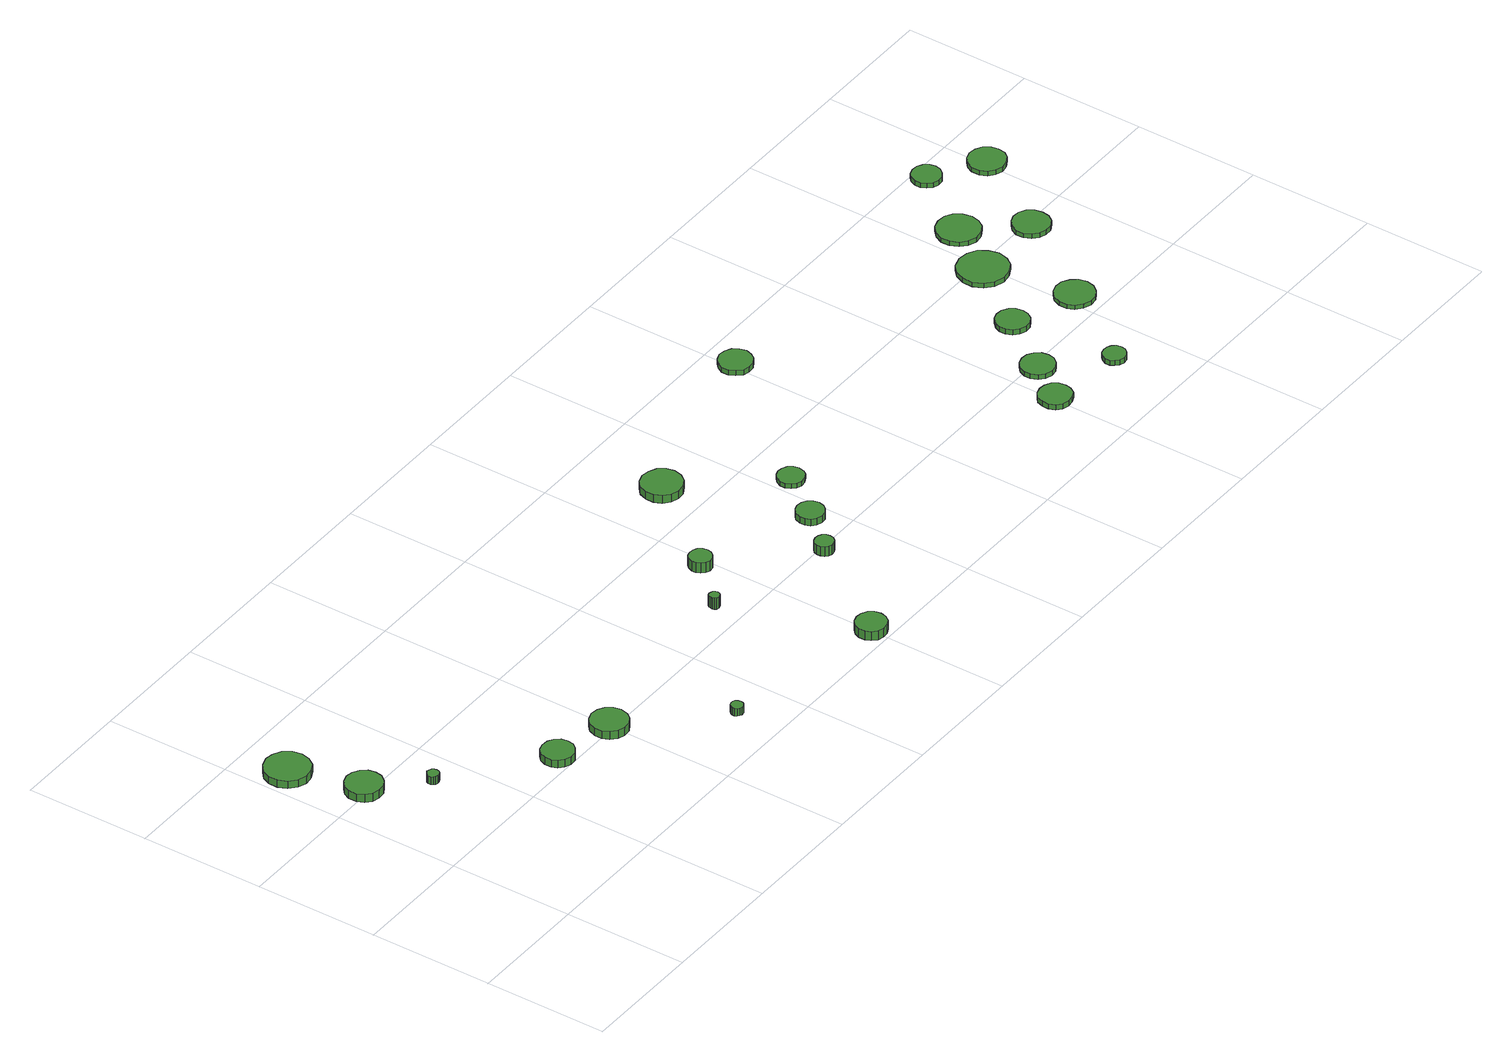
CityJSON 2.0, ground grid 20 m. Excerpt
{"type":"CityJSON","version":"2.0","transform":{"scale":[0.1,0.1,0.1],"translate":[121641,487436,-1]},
"CityObjects":{
"tree1":{"type":"SolitaryVegetationObject","attributes":{"function":"something"},"geometry":[{"type":"MultiSurface","lod":"1","boundaries":[[[0,1,2,3,4,5,6,7,8,9,10,11,12,13,14]],[[15,16,17,18,19,20,21,22,23,24,25,26,27,28,29]],[[0,29,28,1]],[[1,28,27,2]],[[2,27,26,3]],[[3,26,25,4]],[[4,25,24,5]],[[5,24,23,6]],[[6,23,22,7]],[[7,22,21,8]],[[8,21,20,9]],[[9,20,19,10]],[[10,19,18,11]],[[11,18,17,12]],[[12,17,16,13]],[[13,16,15,14]],[[14,15,29,0]]]}]},
"tree2":{"type":"SolitaryVegetationObject","attributes":{"function":"something"},"geometry":[{"type":"MultiSurface","lod":"1","boundaries":[[[30,31,32,33,34,35,36,37,38,39,40,41,42,43,44]],[[45,46,47,48,49,50,51,52,53,54,55,56,57,58,59]],[[30,59,58,31]],[[31,58,57,32]],[[32,57,56,33]],[[33,56,55,34]],[[34,55,54,35]],[[35,54,53,36]],[[36,53,52,37]],[[37,52,51,38]],[[38,51,50,39]],[[39,50,49,40]],[[40,49,48,41]],[[41,48,47,42]],[[42,47,46,43]],[[43,46,45,44]],[[44,45,59,30]]]}]},
"tree3":{"type":"SolitaryVegetationObject","attributes":{"function":"something"},"geometry":[{"type":"MultiSurface","lod":"1","boundaries":[[[60,61,62,63,64,65,66,67,68,69,70,71,72,73,74]],[[75,76,77,78,79,80,81,82,83,84,85,86,87,88,89]],[[60,89,88,61]],[[61,88,87,62]],[[62,87,86,63]],[[63,86,85,64]],[[64,85,84,65]],[[65,84,83,66]],[[66,83,82,67]],[[67,82,81,68]],[[68,81,80,69]],[[69,80,79,70]],[[70,79,78,71]],[[71,78,77,72]],[[72,77,76,73]],[[73,76,75,74]],[[74,75,89,60]]]}]},
"tree4":{"type":"SolitaryVegetationObject","attributes":{"function":"something"},"geometry":[{"type":"MultiSurface","lod":"1","boundaries":[[[90,91,92,93,94,95,96,97,98,99,100,101,102,103,104]],[[105,106,107,108,109,110,111,112,113,114,115,116,117,118,119]],[[90,119,118,91]],[[91,118,117,92]],[[92,117,116,93]],[[93,116,115,94]],[[94,115,114,95]],[[95,114,113,96]],[[96,113,112,97]],[[97,112,111,98]],[[98,111,110,99]],[[99,110,109,100]],[[100,109,108,101]],[[101,108,107,102]],[[102,107,106,103]],[[103,106,105,104]],[[104,105,119,90]]]}]},
"tree5":{"type":"SolitaryVegetationObject","attributes":{"function":"something"},"geometry":[{"type":"MultiSurface","lod":"1","boundaries":[[[120,121,122,123,124,125,126,127,128,129,130,131,132,133,134]],[[135,136,137,138,139,140,141,142,143,144,145,146,147,148,149]],[[120,149,148,121]],[[121,148,147,122]],[[122,147,146,123]],[[123,146,145,124]],[[124,145,144,125]],[[125,144,143,126]],[[126,143,142,127]],[[127,142,141,128]],[[128,141,140,129]],[[129,140,139,130]],[[130,139,138,131]],[[131,138,137,132]],[[132,137,136,133]],[[133,136,135,134]],[[134,135,149,120]]]}]},
"tree6":{"type":"SolitaryVegetationObject","attributes":{"function":"something"},"geometry":[{"type":"MultiSurface","lod":"1","boundaries":[[[150,151,152,153,154,155,156,157,158,159,160,161,162,163,164]],[[165,166,167,168,169,170,171,172,173,174,175,176,177,178,179]],[[150,179,178,151]],[[151,178,177,152]],[[152,177,176,153]],[[153,176,175,154]],[[154,175,174,155]],[[155,174,173,156]],[[156,173,172,157]],[[157,172,171,158]],[[158,171,170,159]],[[159,170,169,160]],[[160,169,168,161]],[[161,168,167,162]],[[162,167,166,163]],[[163,166,165,164]],[[164,165,179,150]]]}]},
"tree7":{"type":"SolitaryVegetationObject","attributes":{"function":"something"},"geometry":[{"type":"MultiSurface","lod":"1","boundaries":[[[180,181,182,183,184,185,186,187,188,189,190,191,192,193,194]],[[195,196,197,198,199,200,201,202,203,204,205,206,207,208,209]],[[180,209,208,181]],[[181,208,207,182]],[[182,207,206,183]],[[183,206,205,184]],[[184,205,204,185]],[[185,204,203,186]],[[186,203,202,187]],[[187,202,201,188]],[[188,201,200,189]],[[189,200,199,190]],[[190,199,198,191]],[[191,198,197,192]],[[192,197,196,193]],[[193,196,195,194]],[[194,195,209,180]]]}]},
"tree8":{"type":"SolitaryVegetationObject","attributes":{"function":"something"},"geometry":[{"type":"MultiSurface","lod":"1","boundaries":[[[210,211,212,213,214,215,216,217,218,219,220,221,222,223,224]],[[225,226,227,228,229,230,231,232,233,234,235,236,237,238,239]],[[210,239,238,211]],[[211,238,237,212]],[[212,237,236,213]],[[213,236,235,214]],[[214,235,234,215]],[[215,234,233,216]],[[216,233,232,217]],[[217,232,231,218]],[[218,231,230,219]],[[219,230,229,220]],[[220,229,228,221]],[[221,228,227,222]],[[222,227,226,223]],[[223,226,225,224]],[[224,225,239,210]]]}]},
"tree9":{"type":"SolitaryVegetationObject","attributes":{"function":"something"},"geometry":[{"type":"MultiSurface","lod":"1","boundaries":[[[240,241,242,243,244,245,246,247,248,249,250,251,252,253,254]],[[255,256,257,258,259,260,261,262,263,264,265,266,267,268,269]],[[240,269,268,241]],[[241,268,267,242]],[[242,267,266,243]],[[243,266,265,244]],[[244,265,264,245]],[[245,264,263,246]],[[246,263,262,247]],[[247,262,261,248]],[[248,261,260,249]],[[249,260,259,250]],[[250,259,258,251]],[[251,258,257,252]],[[252,257,256,253]],[[253,256,255,254]],[[254,255,269,240]]]}]},
"tree10":{"type":"SolitaryVegetationObject","attributes":{"function":"something"},"geometry":[{"type":"MultiSurface","lod":"1","boundaries":[[[270,271,272,273,274,275,276,277,278,279,280,281,282,283,284]],[[285,286,287,288,289,290,291,292,293,294,295,296,297,298,299]],[[270,299,298,271]],[[271,298,297,272]],[[272,297,296,273]],[[273,296,295,274]],[[274,295,294,275]],[[275,294,293,276]],[[276,293,292,277]],[[277,292,291,278]],[[278,291,290,279]],[[279,290,289,280]],[[280,289,288,281]],[[281,288,287,282]],[[282,287,286,283]],[[283,286,285,284]],[[284,285,299,270]]]}]},
"tree11":{"type":"SolitaryVegetationObject","attributes":{"function":"something"},"geometry":[{"type":"MultiSurface","lod":"1","boundaries":[[[300,301,302,303,304,305,306,307,308,309,310,311,312,313,314]],[[315,316,317,318,319,320,321,322,323,324,325,326,327,328,329]],[[300,329,328,301]],[[301,328,327,302]],[[302,327,326,303]],[[303,326,325,304]],[[304,325,324,305]],[[305,324,323,306]],[[306,323,322,307]],[[307,322,321,308]],[[308,321,320,309]],[[309,320,319,310]],[[310,319,318,311]],[[311,318,317,312]],[[312,317,316,313]],[[313,316,315,314]],[[314,315,329,300]]]}]},
"tree12":{"type":"SolitaryVegetationObject","attributes":{"function":"something"},"geometry":[{"type":"MultiSurface","lod":"1","boundaries":[[[330,331,332,333,334,335,336,337,338,339,340,341,342,343,344]],[[345,346,347,348,349,350,351,352,353,354,355,356,357,358,359]],[[330,359,358,331]],[[331,358,357,332]],[[332,357,356,333]],[[333,356,355,334]],[[334,355,354,335]],[[335,354,353,336]],[[336,353,352,337]],[[337,352,351,338]],[[338,351,350,339]],[[339,350,349,340]],[[340,349,348,341]],[[341,348,347,342]],[[342,347,346,343]],[[343,346,345,344]],[[344,345,359,330]]]}]},
"tree13":{"type":"SolitaryVegetationObject","attributes":{"function":"something"},"geometry":[{"type":"MultiSurface","lod":"1","boundaries":[[[360,361,362,363,364,365,366,367,368,369,370,371,372,373,374]],[[375,376,377,378,379,380,381,382,383,384,385,386,387,388,389]],[[360,389,388,361]],[[361,388,387,362]],[[362,387,386,363]],[[363,386,385,364]],[[364,385,384,365]],[[365,384,383,366]],[[366,383,382,367]],[[367,382,381,368]],[[368,381,380,369]],[[369,380,379,370]],[[370,379,378,371]],[[371,378,377,372]],[[372,377,376,373]],[[373,376,375,374]],[[374,375,389,360]]]}]},
"tree14":{"type":"SolitaryVegetationObject","attributes":{"function":"something"},"geometry":[{"type":"MultiSurface","lod":"1","boundaries":[[[390,391,392,393,394,395,396,397,398,399,400,401,402,403,404]],[[405,406,407,408,409,410,411,412,413,414,415,416,417,418,419]],[[390,419,418,391]],[[391,418,417,392]],[[392,417,416,393]],[[393,416,415,394]],[[394,415,414,395]],[[395,414,413,396]],[[396,413,412,397]],[[397,412,411,398]],[[398,411,410,399]],[[399,410,409,400]],[[400,409,408,401]],[[401,408,407,402]],[[402,407,406,403]],[[403,406,405,404]],[[404,405,419,390]]]}]},
"tree15":{"type":"SolitaryVegetationObject","attributes":{"function":"something"}},
"tree16":{"type":"SolitaryVegetationObject","attributes":{"function":"something"},"geometry":[{"type":"MultiSurface","lod":"1","boundaries":[[[420,421,422,423,424,425,426,427,428,429,430,431,432,433,434]],[[435,436,437,438,439,440,441,442,443,444,445,446,447,448,449]],[[420,449,448,421]],[[421,448,447,422]],[[422,447,446,423]],[[423,446,445,424]],[[424,445,444,425]],[[425,444,443,426]],[[426,443,442,427]],[[427,442,441,428]],[[428,441,440,429]],[[429,440,439,430]],[[430,439,438,431]],[[431,438,437,432]],[[432,437,436,433]],[[433,436,435,434]],[[434,435,449,420]]]}]},
"tree17":{"type":"SolitaryVegetationObject","attributes":{"function":"something"},"geometry":[{"type":"MultiSurface","lod":"1","boundaries":[[[450,451,452,453,454,455,456,457,458,459,460,461,462,463,464]],[[465,466,467,468,469,470,471,472,473,474,475,476,477,478,479]],[[450,479,478,451]],[[451,478,477,452]],[[452,477,476,453]],[[453,476,475,454]],[[454,475,474,455]],[[455,474,473,456]],[[456,473,472,457]],[[457,472,471,458]],[[458,471,470,459]],[[459,470,469,460]],[[460,469,468,461]],[[461,468,467,462]],[[462,467,466,463]],[[463,466,465,464]],[[464,465,479,450]]]}]},
"tree18":{"type":"SolitaryVegetationObject","attributes":{"function":"something"},"geometry":[{"type":"MultiSurface","lod":"1","boundaries":[[[480,481,482,483,484,485,486,487,488,489,490,491,492,493,494]],[[495,496,497,498,499,500,501,502,503,504,505,506,507,508,509]],[[480,509,508,481]],[[481,508,507,482]],[[482,507,506,483]],[[483,506,505,484]],[[484,505,504,485]],[[485,504,503,486]],[[486,503,502,487]],[[487,502,501,488]],[[488,501,500,489]],[[489,500,499,490]],[[490,499,498,491]],[[491,498,497,492]],[[492,497,496,493]],[[493,496,495,494]],[[494,495,509,480]]]}]},
"tree19":{"type":"SolitaryVegetationObject","attributes":{"function":"something"},"geometry":[{"type":"MultiSurface","lod":"1","boundaries":[[[510,511,512,513,514,515,516,517,518,519,520,521,522,523,524]],[[525,526,527,528,529,530,531,532,533,534,535,536,537,538,539]],[[510,539,538,511]],[[511,538,537,512]],[[512,537,536,513]],[[513,536,535,514]],[[514,535,534,515]],[[515,534,533,516]],[[516,533,532,517]],[[517,532,531,518]],[[518,531,530,519]],[[519,530,529,520]],[[520,529,528,521]],[[521,528,527,522]],[[522,527,526,523]],[[523,526,525,524]],[[524,525,539,510]]]}]},
"tree20":{"type":"SolitaryVegetationObject","attributes":{"function":"something"},"geometry":[{"type":"MultiSurface","lod":"1","boundaries":[[[540,541,542,543,544,545,546,547,548,549,550,551,552,553,554]],[[555,556,557,558,559,560,561,562,563,564,565,566,567,568,569]],[[540,569,568,541]],[[541,568,567,542]],[[542,567,566,543]],[[543,566,565,544]],[[544,565,564,545]],[[545,564,563,546]],[[546,563,562,547]],[[547,562,561,548]],[[548,561,560,549]],[[549,560,559,550]],[[550,559,558,551]],[[551,558,557,552]],[[552,557,556,553]],[[553,556,555,554]],[[554,555,569,540]]]}]},
"tree21":{"type":"SolitaryVegetationObject","attributes":{"function":"something"},"geometry":[{"type":"MultiSurface","lod":"1","boundaries":[[[570,571,572,573,574,575,576,577,578,579,580,581,582,583,584]],[[585,586,587,588,589,590,591,592,593,594,595,596,597,598,599]],[[570,599,598,571]],[[571,598,597,572]],[[572,597,596,573]],[[573,596,595,574]],[[574,595,594,575]],[[575,594,593,576]],[[576,593,592,577]],[[577,592,591,578]],[[578,591,590,579]],[[579,590,589,580]],[[580,589,588,581]],[[581,588,587,582]],[[582,587,586,583]],[[583,586,585,584]],[[584,585,599,570]]]}]},
"tree22":{"type":"SolitaryVegetationObject","attributes":{"function":"something"},"geometry":[{"type":"MultiSurface","lod":"1","boundaries":[[[600,601,602,603,604,605,606,607,608,609,610,611,612,613,614]],[[615,616,617,618,619,620,621,622,623,624,625,626,627,628,629]],[[600,629,628,601]],[[601,628,627,602]],[[602,627,626,603]],[[603,626,625,604]],[[604,625,624,605]],[[605,624,623,606]],[[606,623,622,607]],[[607,622,621,608]],[[608,621,620,609]],[[609,620,619,610]],[[610,619,618,611]],[[611,618,617,612]],[[612,617,616,613]],[[613,616,615,614]],[[614,615,629,600]]]}]},
"tree23":{"type":"SolitaryVegetationObject","attributes":{"function":"something"},"geometry":[{"type":"MultiSurface","lod":"1","boundaries":[[[630,631,632,633,634,635,636,637,638,639,640,641,642,643,644]],[[645,646,647,648,649,650,651,652,653,654,655,656,657,658,659]],[[630,659,658,631]],[[631,658,657,632]],[[632,657,656,633]],[[633,656,655,634]],[[634,655,654,635]],[[635,654,653,636]],[[636,653,652,637]],[[637,652,651,638]],[[638,651,650,639]],[[639,650,649,640]],[[640,649,648,641]],[[641,648,647,642]],[[642,647,646,643]],[[643,646,645,644]],[[644,645,659,630]]]}]},
"tree24":{"type":"SolitaryVegetationObject","attributes":{"function":"something"},"geometry":[{"type":"MultiSurface","lod":"1","boundaries":[[[660,661,662,663,664,665,666,667,668,669,670,671,672,673,674]],[[675,676,677,678,679,680,681,682,683,684,685,686,687,688,689]],[[660,689,688,661]],[[661,688,687,662]],[[662,687,686,663]],[[663,686,685,664]],[[664,685,684,665]],[[665,684,683,666]],[[666,683,682,667]],[[667,682,681,668]],[[668,681,680,669]],[[669,680,679,670]],[[670,679,678,671]],[[671,678,677,672]],[[672,677,676,673]],[[673,676,675,674]],[[674,675,689,660]]]}]},
"tree25":{"type":"SolitaryVegetationObject","attributes":{"function":"something"},"geometry":[{"type":"MultiSurface","lod":"1","boundaries":[[[690,691,692,693,694,695,696,697,698,699,700,701,702,703,704]],[[705,706,707,708,709,710,711,712,713,714,715,716,717,718,719]],[[690,719,718,691]],[[691,718,717,692]],[[692,717,716,693]],[[693,716,715,694]],[[694,715,714,695]],[[695,714,713,696]],[[696,713,712,697]],[[697,712,711,698]],[[698,711,710,699]],[[699,710,709,700]],[[700,709,708,701]],[[701,708,707,702]],[[702,707,706,703]],[[703,706,705,704]],[[704,705,719,690]]]}]}
},
"vertices":[
[100,406,25],[98,417,25],[90,427,25],[80,433,25],[68,435,25],[56,431,25],[47,423,25],[42,412,25],[42,399,25],[47,388,25],[56,380,25],[68,377,25],[80,378,25],[90,384,25],[98,394,25],[98,394,11],[90,384,11],[80,378,11],[68,377,11],[56,380,11],[47,388,11],[42,399,11],[42,412,11],[47,423,11],[56,431,11],[68,435,11],[80,433,11],[90,427,11],[98,417,11],[100,406,11],
[76,518,24],[73,533,24],[64,545,24],[51,552,24],[37,554,24],[22,549,24],[11,539,24],[5,526,24],[5,511,24],[11,497,24],[22,487,24],[37,482,24],[51,484,24],[64,491,24],[73,504,24],[73,504,11],[64,491,11],[51,484,11],[37,482,11],[22,487,11],[11,497,11],[5,511,11],[5,526,11],[11,539,11],[22,549,11],[37,554,11],[51,552,11],[64,545,11],[73,533,11],[76,518,11],
[155,337,25],[154,341,25],[152,344,25],[148,346,25],[144,347,25],[141,345,25],[138,343,25],[136,339,25],[136,335,25],[138,332,25],[141,329,25],[144,328,25],[148,328,25],[152,330,25],[154,333,25],[154,333,11],[152,330,11],[148,328,11],[144,328,11],[141,329,11],[138,332,11],[136,335,11],[136,339,11],[138,343,11],[141,345,11],[144,347,11],[148,346,11],[152,344,11],[154,341,11],[155,337,11],
[321,224,23],[319,234,23],[312,243,23],[303,248,23],[292,249,23],[282,246,23],[274,239,23],[270,229,23],[270,218,23],[274,209,23],[282,202,23],[292,198,23],[303,199,23],[312,205,23],[319,213,23],[319,213,10],[312,205,10],[303,199,10],[292,198,10],[282,202,10],[274,209,10],[270,218,10],[270,229,10],[274,239,10],[282,246,10],[292,249,10],[303,248,10],[312,243,10],[319,234,10],[321,224,10],
[426,204,23],[423,216,23],[416,226,23],[406,232,23],[393,234,23],[382,230,23],[373,222,23],[368,210,23],[368,198,23],[373,187,23],[382,179,23],[393,175,23],[406,176,23],[416,182,23],[423,192,23],[423,192,9],[416,182,9],[406,176,9],[393,175,9],[382,179,9],[373,187,9],[368,198,9],[368,210,9],[373,222,9],[382,230,9],[393,234,9],[406,232,9],[416,226,9],[423,216,9],[426,204,9],
[541,75,22],[540,79,22],[538,83,22],[534,85,22],[530,85,22],[526,84,22],[523,81,22],[521,77,22],[521,73,22],[523,69,22],[526,67,22],[530,65,22],[534,66,22],[538,68,22],[540,71,22],[540,71,9],[538,68,9],[534,66,9],[530,65,9],[526,67,9],[523,69,9],[521,73,9],[521,77,9],[523,81,9],[526,84,9],[530,85,9],[534,85,9],[538,83,9],[540,79,9],[541,75,9],
[728,247,28],[727,250,28],[725,253,28],[722,254,28],[719,255,28],[715,254,28],[713,251,28],[712,248,28],[712,245,28],[713,242,28],[715,239,28],[719,238,28],[722,239,28],[725,240,28],[727,243,28],[727,243,8],[725,240,8],[722,239,8],[719,238,8],[715,239,8],[713,242,8],[712,245,8],[712,248,8],[713,251,8],[715,254,8],[719,255,8],[722,254,8],[725,253,8],[727,250,8],[728,247,8],
[825,29,24],[823,39,24],[817,47,24],[808,52,24],[798,53,24],[788,50,24],[781,43,24],[777,34,24],[777,24,24],[781,15,24],[788,8,24],[798,5,24],[808,6,24],[817,11,24],[823,19,24],[823,19,8],[817,11,8],[808,6,8],[798,5,8],[788,8,8],[781,15,8],[777,24,8],[777,34,8],[781,43,8],[788,50,8],[798,53,8],[808,52,8],[817,47,8],[823,39,8],[825,29,8],
[804,317,26],[802,325,26],[798,331,26],[792,334,26],[784,335,26],[777,333,26],[772,328,26],[769,321,26],[769,314,26],[772,307,26],[777,302,26],[784,299,26],[792,300,26],[798,304,26],[802,310,26],[802,310,8],[798,304,8],[792,300,8],[784,299,8],[777,302,8],[772,307,8],[769,314,8],[769,321,8],[772,328,8],[777,333,8],[784,335,8],[792,334,8],[798,331,8],[802,325,8],[804,317,8],
[934,194,24],[933,200,24],[929,205,24],[924,208,24],[918,209,24],[912,207,24],[907,203,24],[905,197,24],[905,191,24],[907,185,24],[912,181,24],[918,179,24],[924,180,24],[929,183,24],[933,188,24],[933,188,7],[929,183,7],[924,180,7],[918,179,7],[912,181,7],[907,185,7],[905,191,7],[905,197,7],[907,203,7],[912,207,7],[918,209,7],[924,208,7],[929,205,7],[933,200,7],[934,194,7],
[936,467,21],[933,480,21],[925,491,21],[913,497,21],[900,499,21],[887,495,21],[877,486,21],[872,473,21],[872,460,21],[877,448,21],[887,439,21],[900,435,21],[913,436,21],[925,443,21],[933,454,21],[933,454,7],[925,443,7],[913,436,7],[900,435,7],[887,439,7],[877,448,7],[872,460,7],[872,473,7],[877,486,7],[887,495,7],[900,499,7],[913,497,7],[925,491,7],[933,480,7],[936,467,7],
[995,256,19],[993,265,19],[988,272,19],[980,277,19],[971,278,19],[962,275,19],[955,269,19],[952,260,19],[952,251,19],[955,243,19],[962,237,19],[971,234,19],[980,235,19],[988,240,19],[993,247,19],[993,247,7],[988,240,7],[980,235,7],[971,234,7],[962,237,7],[955,243,7],[952,251,7],[952,260,7],[955,269,7],[962,275,7],[971,278,7],[980,277,7],[988,272,7],[993,265,7],[995,256,7],
[1050,329,15],[1048,338,15],[1043,345,15],[1035,349,15],[1026,350,15],[1018,347,15],[1012,341,15],[1008,333,15],[1008,325,15],[1012,317,15],[1018,311,15],[1026,308,15],[1035,309,15],[1043,313,15],[1048,320,15],[1048,320,7],[1043,313,7],[1035,309,7],[1026,308,7],[1018,311,7],[1012,317,7],[1008,325,7],[1008,333,7],[1012,341,7],[1018,347,7],[1026,350,7],[1035,349,7],[1043,345,7],[1048,338,7],[1050,329,7],
[1234,550,16],[1231,561,16],[1225,570,16],[1215,575,16],[1204,577,16],[1194,573,16],[1186,566,16],[1181,556,16],[1181,545,16],[1186,535,16],[1194,527,16],[1204,524,16],[1215,525,16],[1225,531,16],[1231,540,16],[1231,540,7],[1225,531,7],[1215,525,7],[1204,524,7],[1194,527,7],[1186,535,7],[1181,545,7],[1181,556,7],[1186,566,7],[1194,573,7],[1204,577,7],[1215,575,7],[1225,570,7],[1231,561,7],[1234,550,7],
[1429,128,16],[1427,139,16],[1421,148,16],[1411,153,16],[1400,154,16],[1390,151,16],[1382,144,16],[1378,134,16],[1378,123,16],[1382,113,16],[1390,106,16],[1400,103,16],[1411,104,16],[1421,109,16],[1427,118,16],[1427,118,7],[1421,109,7],[1411,104,7],[1400,103,7],[1390,106,7],[1382,113,7],[1378,123,7],[1378,134,7],[1382,144,7],[1390,151,7],[1400,154,7],[1411,153,7],[1421,148,7],[1427,139,7],[1429,128,7],
[1475,190,15],[1473,201,15],[1466,210,15],[1457,216,15],[1446,217,15],[1435,214,15],[1427,206,15],[1422,196,15],[1422,185,15],[1427,175,15],[1435,167,15],[1446,164,15],[1457,165,15],[1466,171,15],[1473,180,15],[1473,180,7],[1466,171,7],[1457,165,7],[1446,164,7],[1435,167,7],[1427,175,7],[1422,185,7],[1422,196,7],[1427,206,7],[1435,214,7],[1446,217,7],[1457,216,7],[1466,210,7],[1473,201,7],[1475,190,7],
[1549,114,16],[1548,122,16],[1543,128,16],[1537,131,16],[1529,132,16],[1522,130,16],[1517,125,16],[1513,118,16],[1513,110,16],[1517,104,16],[1522,99,16],[1529,96,16],[1537,97,16],[1543,101,16],[1548,107,16],[1548,107,7],[1543,101,7],[1537,97,7],[1529,96,7],[1522,99,7],[1517,104,7],[1513,110,7],[1513,118,7],[1517,125,7],[1522,130,7],[1529,132,7],[1537,131,7],[1543,128,7],[1548,122,7],[1549,114,7],
[1539,280,16],[1537,291,16],[1531,299,16],[1521,305,16],[1510,306,16],[1500,303,16],[1492,295,16],[1488,286,16],[1488,275,16],[1492,265,16],[1500,258,16],[1510,254,16],[1521,255,16],[1531,261,16],[1537,270,16],[1537,270,7],[1531,261,7],[1521,255,7],[1510,254,7],[1500,258,7],[1492,265,7],[1488,275,7],[1488,286,7],[1492,295,7],[1500,303,7],[1510,306,7],[1521,305,7],[1531,299,7],[1537,291,7],[1539,280,7],
[1650,245,14],[1647,258,14],[1639,268,14],[1628,275,14],[1615,276,14],[1603,272,14],[1593,263,14],[1588,251,14],[1588,238,14],[1593,227,14],[1603,218,14],[1615,214,14],[1628,215,14],[1639,222,14],[1647,232,14],[1647,232,7],[1639,222,7],[1628,215,7],[1615,214,7],[1603,218,7],[1593,227,7],[1588,238,7],[1588,251,7],[1593,263,7],[1603,272,7],[1615,276,7],[1628,275,7],[1639,268,7],[1647,258,7],[1650,245,7],
[1632,386,15],[1628,402,15],[1619,416,15],[1604,424,15],[1588,426,15],[1572,421,15],[1560,410,15],[1553,395,15],[1553,378,15],[1560,363,15],[1572,352,15],[1588,347,15],[1604,349,15],[1619,357,15],[1628,370,15],[1628,370,7],[1619,357,7],[1604,349,7],[1588,347,7],[1572,352,7],[1560,363,7],[1553,378,7],[1553,395,7],[1560,410,7],[1572,421,7],[1588,426,7],[1604,424,7],[1619,416,7],[1628,402,7],[1632,386,7],
[1681,468,15],[1678,482,15],[1670,494,15],[1658,501,15],[1644,502,15],[1630,498,15],[1620,488,15],[1614,475,15],[1614,461,15],[1620,448,15],[1630,439,15],[1644,434,15],[1658,436,15],[1670,443,15],[1678,454,15],[1678,454,7],[1670,443,7],[1658,436,7],[1644,434,7],[1630,439,7],[1620,448,7],[1614,461,7],[1614,475,7],[1620,488,7],[1630,498,7],[1644,502,7],[1658,501,7],[1670,494,7],[1678,482,7],[1681,468,7],
[1747,391,15],[1745,403,15],[1738,413,15],[1727,419,15],[1715,420,15],[1704,416,15],[1695,408,15],[1690,397,15],[1690,385,15],[1695,374,15],[1704,366,15],[1715,362,15],[1727,363,15],[1738,369,15],[1745,379,15],[1745,379,7],[1738,369,7],[1727,363,7],[1715,362,7],[1704,366,7],[1695,374,7],[1690,385,7],[1690,397,7],[1695,408,7],[1704,416,7],[1715,420,7],[1727,419,7],[1738,413,7],[1745,403,7],[1747,391,7],
[1749,579,15],[1747,588,15],[1741,596,15],[1733,601,15],[1723,602,15],[1714,599,15],[1707,593,15],[1703,584,15],[1703,574,15],[1707,566,15],[1714,559,15],[1723,556,15],[1733,557,15],[1741,562,15],[1747,570,15],[1747,570,7],[1741,562,7],[1733,557,7],[1723,556,7],[1714,559,7],[1707,566,7],[1703,574,7],[1703,584,7],[1707,593,7],[1714,599,7],[1723,602,7],[1733,601,7],[1741,596,7],[1747,588,7],[1749,579,7],
[1834,529,15],[1832,540,15],[1825,550,15],[1814,556,15],[1802,558,15],[1790,554,15],[1781,546,15],[1776,535,15],[1776,522,15],[1781,511,15],[1790,503,15],[1802,499,15],[1814,501,15],[1825,507,15],[1832,517,15],[1832,517,7],[1825,507,7],[1814,501,7],[1802,499,7],[1790,503,7],[1781,511,7],[1776,522,7],[1776,535,7],[1781,546,7],[1790,554,7],[1802,558,7],[1814,556,7],[1825,550,7],[1832,540,7],[1834,529,7]
]}
